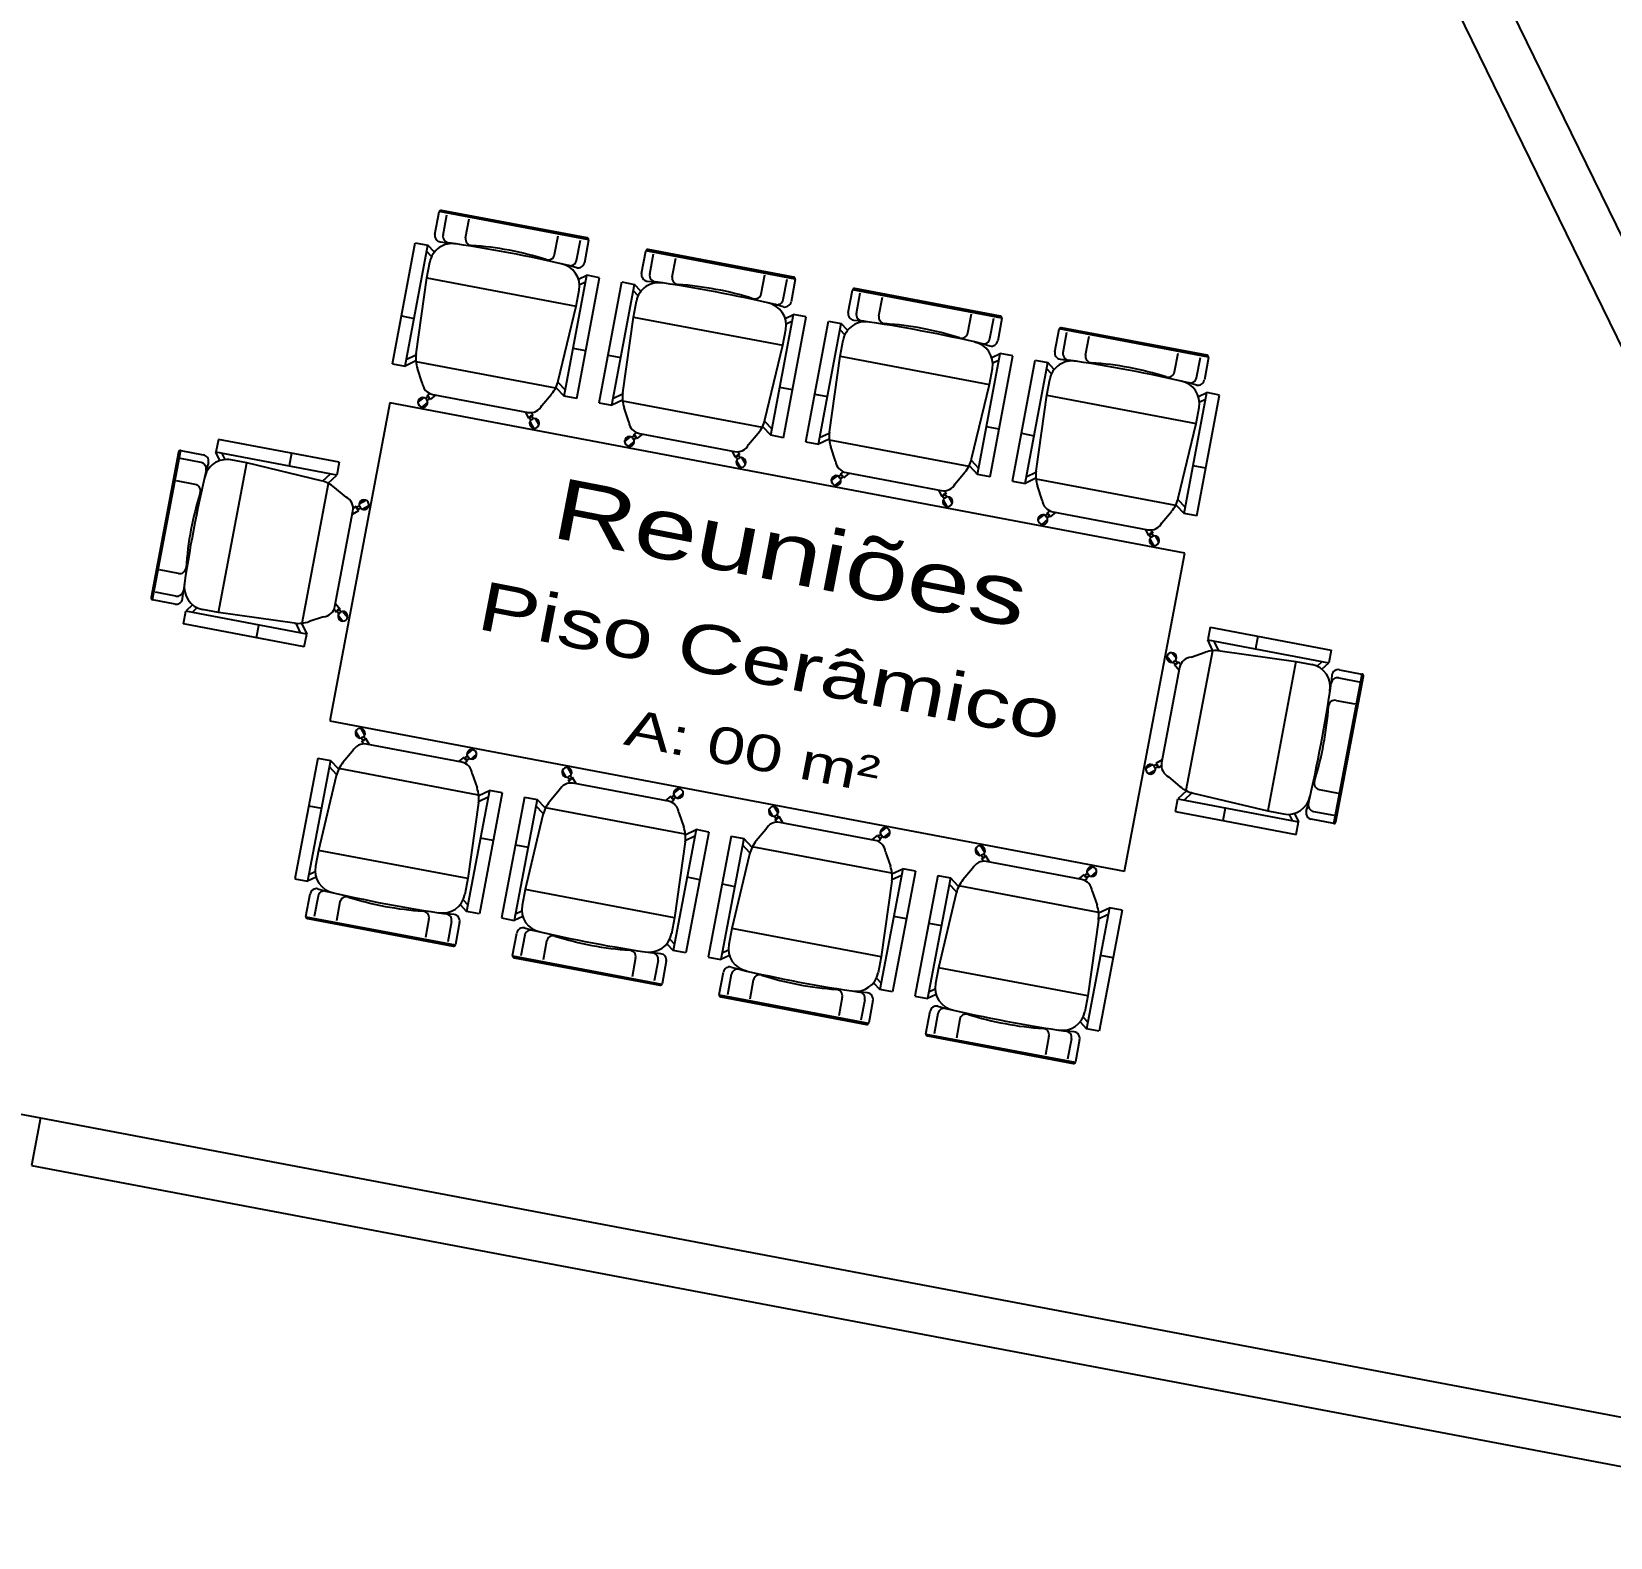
# Model space of a CAD drawing. Header units: inches. Extents: x -18604 to 2753, y -9056 to 3482.
# Drawn here: x -376.3 to 111.6, y -5016.9 to -4551.7 of the extents above; entities that cross this region are included whole.
import ezdxf
from ezdxf.enums import TextEntityAlignment as Align

# ---------------------------------------------------------------- set-up
doc = ezdxf.new("R2010")
doc.units = ezdxf.units.IN
for name, color, linetype in [('ESPECARQ', 2, 'Continuous'), ('ESQUADRIA', 2, 'Continuous'), ('MOVEIS', 2, 'Continuous'), ('Parede', 6, 'Continuous'), ('TEXTO', 2, 'Continuous')]:
    doc.layers.add(name, color=color, linetype=linetype)
doc.styles.add('REGUA100', font='GOTHIC.TTF', dxfattribs={"width": 1.4})
doc.styles.add('REGUA60', font='GOTHIC.TTF', dxfattribs={"width": 1.4})

# ---------------------------------------------------------------- blocks, each defined once
blk = doc.blocks.new('INDUNI1')
at = {"color": 0, "style": 'REGUA100', "width": 1.4, "flags": 8}
for tag, p in [('NOME1', (0, 0)), ('NOME2', (0, -4.286))]:
    blk.add_attdef(tag, text='', height=2.5, dxfattribs=at).set_placement(p, align=Align.CENTER)
at = {"layer": 'ESPECARQ', "style": 'REGUA60', "width": 1.4}
blk.add_attdef('AREA', text='', height=1.5, dxfattribs=at).set_placement((0, -7.813), align=Align.CENTER)
at = {"layer": 'ESPECARQ', "style": 'REGUA60', "width": 1.4, "flags": 8}
for tag, p in [('PISO', (0, -10.313)), ('REVPAR', (0, -12.813)), ('PEDIR', (0, -15.313))]:
    blk.add_attdef(tag, text='', height=1.5, dxfattribs=at).set_placement(p, align=Align.CENTER)

msp = doc.modelspace()

# ---------------------------------------------------------------- linework, layer by layer
at = {"layer": 'ESQUADRIA'}
for p, q in [((-373.54, -4887.3, -1754.51), (216, -4998.85, -1754.51)), ((-376.33, -4902.04, -1754.51), (213.22, -5013.58, -1754.51))]:
    msp.add_line(p, q, dxfattribs=at)
at = {"layer": 'MOVEIS'}
for p, q in [((-251.65, -4614.33, -4449.72), (-250.34, -4607.4, -4449.72)), ((-204.14, -4616.04, -4449.72), (-250.33, -4607.3, -4449.72)), ((-204.64, -4615.44, -4449.72), (-249.64, -4606.92, -4449.72)), ((-249.15, -4614.56, -4449.72), (-247.96, -4608.26, -4449.72)), ((-242.18, -4615.38, -4449.72), (-241.08, -4609.56, -4449.72)), ((-214.67, -4620.58, -4449.72), (-213.57, -4614.77, -4449.72)), ((-264.81, -4654.28, -4449.72), (-257.75, -4616.94, -4449.72)), ((-260.88, -4655.02, -4449.72), (-253.82, -4617.69, -4449.72)), ((-257.75, -4616.94, -4449.72), (-253.82, -4617.69, -4449.72)), ((-252.73, -4621.2, -4449.72), (-254.19, -4619.65, -4449.72)), ((-251.84, -4619.78, -4449.72), (-253.82, -4617.69, -4449.72)), ((-250.02, -4616.67, -4449.72), (-247.47, -4616.91, -4449.72)), ((-207.89, -4622.37, -4449.72), (-206.69, -4616.07, -4449.72)), ((-204.16, -4616.14, -4449.72), (-205.47, -4623.07, -4449.72)), ((-187.79, -4626.41, -4449.72), (-186.48, -4619.49, -4449.72)), ((-140.28, -4628.12, -4449.72), (-186.46, -4619.39, -4449.72)), ((-140.77, -4627.52, -4449.72), (-185.78, -4619.01, -4449.72)), ((-185.29, -4626.64, -4449.72), (-184.09, -4620.34, -4449.72)), ((-254.2, -4627.79, -4449.72), (-253.27, -4622.88, -4449.72)), ((-207.86, -4624.65, -4449.72), (-210.31, -4623.94, -4449.72)), ((-178.32, -4627.46, -4449.72), (-177.22, -4621.64, -4449.72)), ((-257.48, -4651.23, -4449.72), (-254.2, -4627.79, -4449.72)), ((-254.2, -4627.79, -4449.72), (-208.02, -4636.53, -4449.72)), ((-211.75, -4664.32, -4449.72), (-204.69, -4626.98, -4449.72)), ((-207.82, -4665.06, -4449.72), (-200.76, -4627.72, -4449.72)), ((-207.29, -4628.21, -4449.72), (-204.69, -4626.98, -4449.72)), ((-206.98, -4629.86, -4449.72), (-205.06, -4628.95, -4449.72)), ((-200.76, -4627.72, -4449.72), (-204.69, -4626.98, -4449.72)), ((-200.94, -4666.36, -4449.72), (-193.88, -4629.03, -4449.72)), ((-197.01, -4667.11, -4449.72), (-189.95, -4629.77, -4449.72)), ((-193.88, -4629.03, -4449.72), (-189.95, -4629.77, -4449.72)), ((-187.98, -4631.87, -4449.72), (-189.95, -4629.77, -4449.72)), ((-186.15, -4628.76, -4449.72), (-183.61, -4628.99, -4449.72)), ((-150.81, -4632.67, -4449.72), (-149.7, -4626.85, -4449.72)), ((-144.02, -4634.45, -4449.72), (-142.83, -4628.15, -4449.72)), ((-140.3, -4628.22, -4449.72), (-141.61, -4635.15, -4449.72)), ((-208.02, -4636.53, -4449.72), (-207.09, -4631.61, -4449.72)), ((-190.33, -4639.87, -4449.72), (-189.4, -4634.96, -4449.72)), ((-188.86, -4633.28, -4449.72), (-190.32, -4631.73, -4449.72)), ((-123.92, -4638.5, -4449.72), (-122.61, -4631.57, -4449.72)), ((-76.41, -4640.21, -4449.72), (-122.59, -4631.47, -4449.72)), ((-76.91, -4639.61, -4449.72), (-121.91, -4631.09, -4449.72)), ((-121.42, -4638.73, -4449.72), (-120.23, -4632.43, -4449.72)), ((-114.45, -4639.54, -4449.72), (-113.35, -4633.73, -4449.72)), ((-262.02, -4639.54, -4449.72), (-258.09, -4640.28, -4449.72)), ((-213.53, -4659.54, -4449.72), (-208.02, -4636.53, -4449.72)), ((-193.61, -4663.31, -4449.72), (-190.33, -4639.87, -4449.72)), ((-190.33, -4639.87, -4449.72), (-144.15, -4648.61, -4449.72)), ((-147.89, -4676.4, -4449.72), (-140.82, -4639.06, -4449.72)), ((-143.99, -4636.73, -4449.72), (-146.44, -4636.03, -4449.72)), ((-143.95, -4677.15, -4449.72), (-136.89, -4639.81, -4449.72)), ((-143.42, -4640.3, -4449.72), (-140.82, -4639.06, -4449.72)), ((-136.89, -4639.81, -4449.72), (-140.82, -4639.06, -4449.72)), ((-86.94, -4644.75, -4449.72), (-85.84, -4638.93, -4449.72)), ((-80.15, -4646.53, -4449.72), (-78.96, -4640.23, -4449.72)), ((-76.43, -4640.31, -4449.72), (-77.74, -4647.23, -4449.72)), ((-144.15, -4648.61, -4449.72), (-143.22, -4643.7, -4449.72)), ((-143.12, -4641.94, -4449.72), (-141.19, -4641.03, -4449.72)), ((-137.08, -4678.45, -4449.72), (-130.01, -4641.11, -4449.72)), ((-133.15, -4679.19, -4449.72), (-126.08, -4641.85, -4449.72)), ((-130.01, -4641.11, -4449.72), (-126.08, -4641.85, -4449.72)), ((-125, -4645.37, -4449.72), (-126.45, -4643.82, -4449.72)), ((-124.11, -4643.95, -4449.72), (-126.08, -4641.85, -4449.72)), ((-122.28, -4640.84, -4449.72), (-119.74, -4641.08, -4449.72)), ((-60.05, -4650.58, -4449.72), (-58.74, -4643.65, -4449.72)), ((-12.54, -4652.29, -4449.72), (-58.72, -4643.55, -4449.72)), ((-13.04, -4651.69, -4449.72), (-58.04, -4643.17, -4449.72)), ((-57.55, -4650.81, -4449.72), (-56.36, -4644.51, -4449.72)), ((-205.03, -4650.32, -4449.72), (-208.96, -4649.58, -4449.72)), ((-149.66, -4671.63, -4449.72), (-144.15, -4648.61, -4449.72)), ((-126.47, -4651.96, -4449.72), (-125.54, -4647.04, -4449.72)), ((-80.12, -4648.82, -4449.72), (-82.57, -4648.11, -4449.72)), ((-50.58, -4651.63, -4449.72), (-49.48, -4645.81, -4449.72)), ((-264.81, -4654.28, -4449.72), (-260.88, -4655.02, -4449.72)), ((-257.54, -4653.44, -4449.72), (-260.88, -4655.02, -4449.72)), ((-257.53, -4651.65, -4449.72), (-260.51, -4653.06, -4449.72)), ((-257.52, -4653.62, -4449.72), (-214.36, -4661.79, -4449.72)), ((-198.16, -4651.62, -4449.72), (-194.22, -4652.37, -4449.72)), ((-129.75, -4675.39, -4449.72), (-126.47, -4651.96, -4449.72)), ((-126.47, -4651.96, -4449.72), (-80.29, -4660.69, -4449.72)), ((-84.02, -4688.49, -4449.72), (-76.95, -4651.15, -4449.72)), ((-80.09, -4689.23, -4449.72), (-73.02, -4651.89, -4449.72)), ((-79.56, -4652.38, -4449.72), (-76.95, -4651.15, -4449.72)), ((-79.25, -4654.02, -4449.72), (-77.33, -4653.11, -4449.72)), ((-73.02, -4651.89, -4449.72), (-76.95, -4651.15, -4449.72)), ((-73.21, -4690.53, -4449.72), (-66.15, -4653.19, -4449.72)), ((-69.28, -4691.27, -4449.72), (-62.22, -4653.94, -4449.72)), ((-66.15, -4653.19, -4449.72), (-62.22, -4653.94, -4449.72)), ((-60.24, -4656.03, -4449.72), (-62.22, -4653.94, -4449.72)), ((-58.41, -4652.93, -4449.72), (-55.87, -4653.16, -4449.72)), ((-23.07, -4656.83, -4449.72), (-21.97, -4651.02, -4449.72)), ((-16.29, -4658.62, -4449.72), (-15.09, -4652.32, -4449.72)), ((-12.56, -4652.39, -4449.72), (-13.87, -4659.32, -4449.72)), ((-255.57, -4660.19, -4449.72), (-257.05, -4655.81, -4449.72)), ((-213.64, -4659.95, -4449.72), (-211.38, -4662.35, -4449.72)), ((-80.29, -4660.69, -4449.72), (-79.36, -4655.78, -4449.72)), ((-62.6, -4664.04, -4449.72), (-61.67, -4659.13, -4449.72)), ((-61.13, -4657.45, -4449.72), (-62.59, -4655.9, -4449.72)), ((-255.1, -4664.74, -4449.72), (-256.91, -4666.21, -4449.72)), ((-253.24, -4663.48, -4449.72), (-254.12, -4664.2, -4449.72)), ((-254, -4664.35, -4449.72), (-254.12, -4664.2, -4449.72)), ((-251.43, -4663.94, -4449.72), (-253.17, -4665.36, -4449.72)), ((-252.33, -4663.76, -4449.72), (-222.9, -4669.33, -4449.72)), ((-218.58, -4667.19, -4449.72), (-215.6, -4663.65, -4449.72)), ((-214.28, -4661.63, -4449.72), (-211.75, -4664.32, -4449.72)), ((-207.82, -4665.06, -4449.72), (-211.75, -4664.32, -4449.72)), ((-193.66, -4663.73, -4449.72), (-196.64, -4665.14, -4449.72)), ((-141.17, -4662.41, -4449.72), (-145.1, -4661.66, -4449.72)), ((-134.29, -4663.71, -4449.72), (-130.36, -4664.45, -4449.72)), ((-85.8, -4683.71, -4449.72), (-80.29, -4660.69, -4449.72)), ((-65.88, -4687.48, -4449.72), (-62.6, -4664.04, -4449.72)), ((-62.6, -4664.04, -4449.72), (-16.42, -4672.78, -4449.72)), ((-20.15, -4700.57, -4449.72), (-13.09, -4663.23, -4449.72)), ((-16.26, -4660.9, -4449.72), (-18.71, -4660.19, -4449.72)), ((-16.22, -4701.31, -4449.72), (-9.16, -4663.97, -4449.72)), ((-15.69, -4664.46, -4449.72), (-13.09, -4663.23, -4449.72)), ((-9.16, -4663.97, -4449.72), (-13.09, -4663.23, -4449.72)), ((-265.57, -4666.35, -4449.72), (-284.16, -4764.61, -4449.72)), ((-19.93, -4712.82, -4449.72), (-265.57, -4666.35, -4449.72)), ((-253.91, -4666.2, -4449.72), (-255.71, -4667.67, -4449.72)), ((-253.17, -4665.36, -4449.72), (-253.29, -4665.21, -4449.72)), ((-223.81, -4669.16, -4449.72), (-222.71, -4671.12, -4449.72)), ((-221.96, -4669.4, -4449.72), (-221.4, -4670.39, -4449.72)), ((-200.94, -4666.36, -4449.72), (-197.01, -4667.11, -4449.72)), ((-193.67, -4665.53, -4449.72), (-197.01, -4667.11, -4449.72)), ((-193.66, -4665.71, -4449.72), (-150.5, -4673.87, -4449.72)), ((-191.71, -4672.27, -4449.72), (-193.18, -4667.89, -4449.72)), ((-16.42, -4672.78, -4449.72), (-15.49, -4667.87, -4449.72)), ((-15.38, -4666.11, -4449.72), (-13.46, -4665.2, -4449.72)), ((-222.71, -4671.12, -4449.72), (-222.54, -4671.03, -4449.72)), ((-222.32, -4672.17, -4449.72), (-221.18, -4674.21, -4449.72)), ((-221.57, -4670.48, -4449.72), (-221.4, -4670.39, -4449.72)), ((-220.68, -4671.25, -4449.72), (-219.54, -4673.29, -4449.72)), ((-150.42, -4673.71, -4449.72), (-147.89, -4676.4, -4449.72)), ((-149.77, -4672.04, -4449.72), (-147.51, -4674.44, -4449.72)), ((-77.3, -4674.49, -4449.72), (-81.23, -4673.75, -4449.72)), ((-21.93, -4695.79, -4449.72), (-16.42, -4672.78, -4449.72)), ((-318.6, -4677.69, -4449.72), (-319.34, -4681.62, -4449.72)), ((-281.26, -4684.75, -4449.72), (-318.6, -4677.69, -4449.72)), ((-191.24, -4676.82, -4449.72), (-193.04, -4678.3, -4449.72)), ((-190.04, -4678.28, -4449.72), (-191.85, -4679.76, -4449.72)), ((-189.37, -4675.56, -4449.72), (-190.25, -4676.28, -4449.72)), ((-190.13, -4676.43, -4449.72), (-190.25, -4676.28, -4449.72)), ((-189.3, -4677.44, -4449.72), (-189.42, -4677.3, -4449.72)), ((-187.56, -4676.02, -4449.72), (-189.3, -4677.44, -4449.72)), ((-188.47, -4675.85, -4449.72), (-159.04, -4681.42, -4449.72)), ((-154.71, -4679.27, -4449.72), (-151.74, -4675.73, -4449.72)), ((-143.95, -4677.15, -4449.72), (-147.89, -4676.4, -4449.72)), ((-137.08, -4678.45, -4449.72), (-133.15, -4679.19, -4449.72)), ((-129.81, -4677.61, -4449.72), (-133.15, -4679.19, -4449.72)), ((-129.8, -4675.82, -4449.72), (-132.77, -4677.22, -4449.72)), ((-129.79, -4677.79, -4449.72), (-86.63, -4685.96, -4449.72)), ((-70.42, -4675.79, -4449.72), (-66.49, -4676.54, -4449.72)), ((-330.89, -4681.57, -4449.72), (-339.4, -4726.57, -4449.72)), ((-330.28, -4681.07, -4449.72), (-339.02, -4727.26, -4449.72)), ((-323.96, -4684.82, -4449.72), (-330.26, -4683.62, -4449.72)), ((-330.19, -4681.09, -4449.72), (-323.26, -4682.4, -4449.72)), ((-282.01, -4688.68, -4449.72), (-319.34, -4681.62, -4449.72)), ((-318.11, -4684.22, -4449.72), (-319.34, -4681.62, -4449.72)), ((-316.47, -4683.91, -4449.72), (-317.38, -4681.99, -4449.72)), ((-309.8, -4684.95, -4449.72), (-314.71, -4684.02, -4449.72)), ((-296, -4681.96, -4449.72), (-296.74, -4685.89, -4449.72)), ((-159.94, -4681.24, -4449.72), (-158.84, -4683.21, -4449.72)), ((-158.84, -4683.21, -4449.72), (-158.67, -4683.11, -4449.72)), ((-158.46, -4684.26, -4449.72), (-157.32, -4686.29, -4449.72)), ((-158.09, -4681.48, -4449.72), (-157.53, -4682.47, -4449.72)), ((-157.7, -4682.57, -4449.72), (-157.53, -4682.47, -4449.72)), ((-156.81, -4683.33, -4449.72), (-155.67, -4685.37, -4449.72)), ((-127.84, -4684.36, -4449.72), (-129.32, -4679.98, -4449.72)), ((-85.91, -4684.12, -4449.72), (-83.65, -4686.52, -4449.72)), ((-321.67, -4684.79, -4449.72), (-322.38, -4687.24, -4449.72)), ((-318.53, -4731.13, -4449.72), (-309.8, -4684.95, -4449.72)), ((-286.78, -4690.46, -4449.72), (-309.8, -4684.95, -4449.72)), ((-286.37, -4690.57, -4449.72), (-283.97, -4688.31, -4449.72)), ((-284.7, -4691.21, -4449.72), (-282.01, -4688.68, -4449.72)), ((-281.26, -4684.75, -4449.72), (-282.01, -4688.68, -4449.72)), ((-127.37, -4688.9, -4449.72), (-129.17, -4690.38, -4449.72)), ((-125.5, -4687.65, -4449.72), (-126.38, -4688.37, -4449.72)), ((-126.26, -4688.52, -4449.72), (-126.38, -4688.37, -4449.72)), ((-123.69, -4688.1, -4449.72), (-125.43, -4689.53, -4449.72)), ((-124.6, -4687.93, -4449.72), (-95.17, -4693.5, -4449.72)), ((-90.85, -4691.36, -4449.72), (-87.87, -4687.82, -4449.72)), ((-86.55, -4685.79, -4449.72), (-84.02, -4688.49, -4449.72)), ((-80.09, -4689.23, -4449.72), (-84.02, -4688.49, -4449.72)), ((-65.93, -4687.9, -4449.72), (-68.91, -4689.31, -4449.72)), ((-13.43, -4686.57, -4449.72), (-17.36, -4685.83, -4449.72)), ((-325.74, -4691.6, -4449.72), (-331.56, -4690.5, -4449.72)), ((-292.7, -4734.45, -4449.72), (-284.54, -4691.29, -4449.72)), ((-279.14, -4695.51, -4449.72), (-282.67, -4692.53, -4449.72)), ((-126.17, -4690.36, -4449.72), (-127.98, -4691.84, -4449.72)), ((-125.43, -4689.53, -4449.72), (-125.56, -4689.38, -4449.72)), ((-96.08, -4693.33, -4449.72), (-94.97, -4695.29, -4449.72)), ((-94.22, -4693.56, -4449.72), (-93.67, -4694.56, -4449.72)), ((-73.21, -4690.53, -4449.72), (-69.28, -4691.27, -4449.72)), ((-65.94, -4689.69, -4449.72), (-69.28, -4691.27, -4449.72)), ((-65.92, -4689.87, -4449.72), (-22.76, -4698.04, -4449.72)), ((-63.97, -4696.44, -4449.72), (-65.45, -4692.06, -4449.72)), ((-276.93, -4698.89, -4449.72), (-275.93, -4698.33, -4449.72)), ((-275.84, -4698.5, -4449.72), (-275.93, -4698.33, -4449.72)), ((-275.07, -4697.61, -4449.72), (-273.04, -4696.47, -4449.72)), ((-274.15, -4699.25, -4449.72), (-272.12, -4698.11, -4449.72)), ((-94.97, -4695.29, -4449.72), (-94.81, -4695.2, -4449.72)), ((-94.59, -4696.34, -4449.72), (-93.45, -4698.38, -4449.72)), ((-93.83, -4694.65, -4449.72), (-93.67, -4694.56, -4449.72)), ((-92.95, -4695.42, -4449.72), (-91.8, -4697.45, -4449.72)), ((-22.68, -4697.88, -4449.72), (-20.15, -4700.57, -4449.72)), ((-22.04, -4696.2, -4449.72), (-19.78, -4698.6, -4449.72)), ((-282.56, -4729.26, -4449.72), (-276.99, -4699.83, -4449.72)), ((-277.16, -4700.74, -4449.72), (-275.2, -4699.64, -4449.72)), ((-275.2, -4699.64, -4449.72), (-275.29, -4699.47, -4449.72)), ((-63.5, -4700.99, -4449.72), (-65.31, -4702.47, -4449.72)), ((-62.31, -4702.45, -4449.72), (-64.11, -4703.93, -4449.72)), ((-61.64, -4699.73, -4449.72), (-62.52, -4700.45, -4449.72)), ((-62.4, -4700.6, -4449.72), (-62.52, -4700.45, -4449.72)), ((-61.57, -4701.61, -4449.72), (-61.69, -4701.46, -4449.72)), ((-59.82, -4700.19, -4449.72), (-61.57, -4701.61, -4449.72)), ((-60.73, -4700.02, -4449.72), (-31.3, -4705.58, -4449.72)), ((-26.98, -4703.44, -4449.72), (-24, -4699.9, -4449.72)), ((-16.22, -4701.31, -4449.72), (-20.15, -4700.57, -4449.72)), ((-32.21, -4705.41, -4449.72), (-31.11, -4707.38, -4449.72)), ((-31.11, -4707.38, -4449.72), (-30.94, -4707.28, -4449.72)), ((-30.72, -4708.42, -4449.72), (-29.58, -4710.46, -4449.72)), ((-30.36, -4705.65, -4449.72), (-29.8, -4706.64, -4449.72)), ((-29.97, -4706.73, -4449.72), (-29.8, -4706.64, -4449.72)), ((-29.08, -4707.5, -4449.72), (-27.94, -4709.54, -4449.72)), ((-38.52, -4811.08, -4449.72), (-19.93, -4712.82, -4449.72)), ((-330.95, -4719.11, -4449.72), (-336.76, -4718.01, -4449.72)), ((-331.99, -4728.58, -4449.72), (-338.92, -4727.27, -4449.72)), ((-331.76, -4726.08, -4449.72), (-338.06, -4724.89, -4449.72)), ((-329.65, -4726.95, -4449.72), (-329.41, -4724.41, -4449.72)), ((-329.38, -4734.68, -4449.72), (-328.64, -4730.75, -4449.72)), ((-326.54, -4728.77, -4449.72), (-328.64, -4730.75, -4449.72)), ((-291.3, -4737.81, -4449.72), (-328.64, -4730.75, -4449.72)), ((-325.12, -4729.66, -4449.72), (-326.67, -4731.12, -4449.72)), ((-318.53, -4731.13, -4449.72), (-323.45, -4730.2, -4449.72)), ((-295.1, -4734.41, -4449.72), (-318.53, -4731.13, -4449.72)), ((-286.13, -4732.5, -4449.72), (-290.51, -4733.98, -4449.72)), ((-282.84, -4730.17, -4449.72), (-282.12, -4731.05, -4449.72)), ((-282.39, -4728.36, -4449.72), (-280.96, -4730.1, -4449.72)), ((-281.98, -4730.93, -4449.72), (-282.12, -4731.05, -4449.72)), ((-281.59, -4732.03, -4449.72), (-280.11, -4733.84, -4449.72)), ((-280.96, -4730.1, -4449.72), (-281.11, -4730.22, -4449.72)), ((-280.13, -4730.84, -4449.72), (-278.65, -4732.64, -4449.72)), ((-292.04, -4741.74, -4449.72), (-329.38, -4734.68, -4449.72)), ((-306.78, -4738.95, -4449.72), (-306.04, -4735.02, -4449.72)), ((-294.68, -4734.46, -4449.72), (-293.27, -4737.44, -4449.72)), ((-292.88, -4734.47, -4449.72), (-291.3, -4737.81, -4449.72)), ((-292.04, -4741.74, -4449.72), (-291.3, -4737.81, -4449.72)), ((-12.04, -4735.69, -4449.72), (-12.78, -4739.62, -4449.72)), ((-12.04, -4735.69, -4449.72), (25.3, -4742.75, -4449.72)), ((-12.78, -4739.62, -4449.72), (24.56, -4746.68, -4449.72)), ((-11.2, -4742.96, -4449.72), (-12.78, -4739.62, -4449.72)), ((-9.41, -4742.97, -4449.72), (-10.82, -4739.99, -4449.72)), ((2.7, -4738.48, -4449.72), (1.96, -4742.41, -4449.72)), ((25.3, -4742.75, -4449.72), (24.56, -4746.68, -4449.72)), ((-23.96, -4746.59, -4449.72), (-25.43, -4744.79, -4449.72)), ((-22.5, -4745.4, -4449.72), (-23.97, -4743.59, -4449.72)), ((-23.12, -4747.33, -4449.72), (-22.97, -4747.21, -4449.72)), ((-21.7, -4749.07, -4449.72), (-23.12, -4747.33, -4449.72)), ((-22.11, -4746.5, -4449.72), (-21.96, -4746.38, -4449.72)), ((-21.24, -4747.26, -4449.72), (-21.96, -4746.38, -4449.72)), ((-11.38, -4742.98, -4449.72), (-19.55, -4786.14, -4449.72)), ((-17.95, -4744.93, -4449.72), (-13.57, -4743.45, -4449.72)), ((-8.99, -4743.02, -4449.72), (14.45, -4746.3, -4449.72)), ((14.45, -4746.3, -4449.72), (5.71, -4792.48, -4449.72)), ((14.45, -4746.3, -4449.72), (19.36, -4747.23, -4449.72)), ((21.04, -4747.77, -4449.72), (22.59, -4746.31, -4449.72)), ((22.46, -4748.66, -4449.72), (24.56, -4746.68, -4449.72)), ((-21.52, -4748.17, -4449.72), (-27.09, -4777.6, -4449.72)), ((25.57, -4750.48, -4449.72), (25.33, -4753.03, -4449.72)), ((26.2, -4796.36, -4449.72), (34.94, -4750.17, -4449.72)), ((26.8, -4795.86, -4449.72), (35.32, -4750.86, -4449.72)), ((27.68, -4751.35, -4449.72), (33.98, -4752.54, -4449.72)), ((27.91, -4748.85, -4449.72), (34.84, -4750.16, -4449.72)), ((26.86, -4758.32, -4449.72), (32.68, -4759.42, -4449.72)), ((-284.16, -4764.61, -4449.72), (-38.52, -4811.08, -4449.72)), ((-273.36, -4769.01, -4449.72), (-274.5, -4766.97, -4449.72)), ((-275, -4769.93, -4449.72), (-276.15, -4767.89, -4449.72)), ((-274.12, -4770.7, -4449.72), (-274.28, -4770.79, -4449.72)), ((-273.73, -4771.78, -4449.72), (-274.28, -4770.79, -4449.72)), ((-272.98, -4770.05, -4449.72), (-273.14, -4770.15, -4449.72)), ((-271.87, -4772.02, -4449.72), (-272.98, -4770.05, -4449.72)), ((-243.35, -4777.41, -4449.72), (-272.78, -4771.85, -4449.72)), ((-287.86, -4776.12, -4449.72), (-294.93, -4813.46, -4449.72)), ((-283.93, -4776.86, -4449.72), (-291, -4814.2, -4449.72)), ((-287.86, -4776.12, -4449.72), (-283.93, -4776.86, -4449.72)), ((-281.4, -4779.55, -4449.72), (-283.93, -4776.86, -4449.72)), ((-277.1, -4773.99, -4449.72), (-280.08, -4777.53, -4449.72)), ((-244.26, -4777.24, -4449.72), (-242.52, -4775.82, -4449.72)), ((-242.52, -4775.82, -4449.72), (-242.4, -4775.97, -4449.72)), ((-242.45, -4777.7, -4449.72), (-241.57, -4776.98, -4449.72)), ((-241.78, -4774.98, -4449.72), (-239.97, -4773.5, -4449.72)), ((-241.69, -4776.83, -4449.72), (-241.57, -4776.98, -4449.72)), ((-240.58, -4776.44, -4449.72), (-238.78, -4774.96, -4449.72)), ((-26.92, -4776.69, -4449.72), (-28.88, -4777.79, -4449.72)), ((-282.15, -4781.64, -4449.72), (-287.66, -4804.65, -4449.72)), ((-282.05, -4781.23, -4449.72), (-284.3, -4778.83, -4449.72)), ((-238.16, -4787.56, -4449.72), (-281.32, -4779.39, -4449.72)), ((-240.11, -4780.99, -4449.72), (-238.63, -4785.37, -4449.72)), ((-211.14, -4782.01, -4449.72), (-212.28, -4779.98, -4449.72)), ((-209.49, -4781.09, -4449.72), (-210.63, -4779.06, -4449.72)), ((-29.93, -4778.18, -4449.72), (-31.97, -4779.32, -4449.72)), ((-29.01, -4779.82, -4449.72), (-31.04, -4780.96, -4449.72)), ((-28.88, -4777.79, -4449.72), (-28.79, -4777.96, -4449.72)), ((-28.24, -4778.93, -4449.72), (-28.15, -4779.1, -4449.72)), ((-27.16, -4778.54, -4449.72), (-28.15, -4779.1, -4449.72)), ((-24.95, -4781.92, -4449.72), (-21.41, -4784.9, -4449.72)), ((-234.8, -4786.16, -4449.72), (-241.87, -4823.49, -4449.72)), ((-238.14, -4787.74, -4449.72), (-234.8, -4786.16, -4449.72)), ((-230.87, -4786.9, -4449.72), (-234.8, -4786.16, -4449.72)), ((-213.24, -4786.07, -4449.72), (-216.21, -4789.61, -4449.72)), ((-210.25, -4782.78, -4449.72), (-210.42, -4782.87, -4449.72)), ((-209.86, -4783.87, -4449.72), (-210.42, -4782.87, -4449.72)), ((-209.11, -4782.14, -4449.72), (-209.28, -4782.23, -4449.72)), ((-208.01, -4784.1, -4449.72), (-209.11, -4782.14, -4449.72)), ((-179.49, -4789.5, -4449.72), (-208.91, -4783.93, -4449.72)), ((-177.91, -4787.07, -4449.72), (-176.1, -4785.59, -4449.72)), ((-19.39, -4786.22, -4449.72), (-22.08, -4788.75, -4449.72)), ((21.66, -4785.83, -4449.72), (27.47, -4786.93, -4449.72)), ((-290.65, -4790.86, -4449.72), (-286.72, -4791.6, -4449.72)), ((-238.21, -4789.95, -4449.72), (-241.48, -4813.39, -4449.72)), ((-238.16, -4789.53, -4449.72), (-235.18, -4788.12, -4449.72)), ((-230.87, -4786.9, -4449.72), (-237.94, -4824.24, -4449.72)), ((-224, -4788.2, -4449.72), (-231.06, -4825.54, -4449.72)), ((-220.07, -4788.94, -4449.72), (-227.13, -4826.28, -4449.72)), ((-224, -4788.2, -4449.72), (-220.07, -4788.94, -4449.72)), ((-218.18, -4793.31, -4449.72), (-220.44, -4790.91, -4449.72)), ((-217.53, -4791.64, -4449.72), (-220.07, -4788.94, -4449.72)), ((-174.29, -4799.64, -4449.72), (-217.45, -4791.47, -4449.72)), ((-180.39, -4789.33, -4449.72), (-178.65, -4787.9, -4449.72)), ((-178.65, -4787.9, -4449.72), (-178.53, -4788.05, -4449.72)), ((-178.58, -4789.78, -4449.72), (-177.7, -4789.06, -4449.72)), ((-177.82, -4788.91, -4449.72), (-177.7, -4789.06, -4449.72)), ((-176.72, -4788.53, -4449.72), (-174.91, -4787.05, -4449.72)), ((-145.63, -4793.17, -4449.72), (-146.77, -4791.14, -4449.72)), ((-22.82, -4792.68, -4449.72), (-22.08, -4788.75, -4449.72)), ((-22.08, -4788.75, -4449.72), (15.26, -4795.81, -4449.72)), ((-17.71, -4786.86, -4449.72), (-20.11, -4789.12, -4449.72)), ((-17.3, -4786.97, -4449.72), (5.71, -4792.48, -4449.72)), ((-8.08, -4795.47, -4449.72), (-7.34, -4791.54, -4449.72)), ((17.59, -4792.64, -4449.72), (18.3, -4790.19, -4449.72)), ((-218.29, -4793.72, -4449.72), (-223.8, -4816.74, -4449.72)), ((-176.24, -4793.07, -4449.72), (-174.77, -4797.45, -4449.72)), ((-147.27, -4794.1, -4449.72), (-148.41, -4792.06, -4449.72)), ((-146.38, -4794.86, -4449.72), (-146.55, -4794.96, -4449.72)), ((-145.99, -4795.95, -4449.72), (-146.55, -4794.96, -4449.72)), ((-145.24, -4794.22, -4449.72), (-145.41, -4794.32, -4449.72)), ((-144.14, -4796.19, -4449.72), (-145.24, -4794.22, -4449.72)), ((-115.62, -4801.58, -4449.72), (-145.05, -4796.01, -4449.72)), ((-22.82, -4792.68, -4449.72), (14.52, -4799.74, -4449.72)), ((5.71, -4792.48, -4449.72), (10.63, -4793.41, -4449.72)), ((12.38, -4793.52, -4449.72), (13.29, -4795.44, -4449.72)), ((14.03, -4793.21, -4449.72), (15.26, -4795.81, -4449.72)), ((14.52, -4799.74, -4449.72), (15.26, -4795.81, -4449.72)), ((26.1, -4796.34, -4449.72), (19.17, -4795.03, -4449.72)), ((19.87, -4792.61, -4449.72), (26.17, -4793.81, -4449.72)), ((-233.66, -4801.64, -4449.72), (-237.59, -4800.89, -4449.72)), ((-170.94, -4798.24, -4449.72), (-178, -4835.58, -4449.72)), ((-174.29, -4801.61, -4449.72), (-171.31, -4800.21, -4449.72)), ((-174.28, -4799.82, -4449.72), (-170.94, -4798.24, -4449.72)), ((-167.01, -4798.98, -4449.72), (-174.07, -4836.32, -4449.72)), ((-167.01, -4798.98, -4449.72), (-170.94, -4798.24, -4449.72)), ((-160.13, -4800.28, -4449.72), (-167.19, -4837.62, -4449.72)), ((-156.2, -4801.03, -4449.72), (-163.26, -4838.37, -4449.72)), ((-160.13, -4800.28, -4449.72), (-156.2, -4801.03, -4449.72)), ((-153.67, -4803.72, -4449.72), (-156.2, -4801.03, -4449.72)), ((-149.37, -4798.16, -4449.72), (-152.35, -4801.7, -4449.72)), ((-116.52, -4801.41, -4449.72), (-114.78, -4799.99, -4449.72)), ((-114.78, -4799.99, -4449.72), (-114.66, -4800.13, -4449.72)), ((-114.71, -4801.87, -4449.72), (-113.83, -4801.15, -4449.72)), ((-114.04, -4799.15, -4449.72), (-112.24, -4797.67, -4449.72)), ((-113.95, -4801, -4449.72), (-113.83, -4801.15, -4449.72)), ((-112.85, -4800.61, -4449.72), (-111.04, -4799.13, -4449.72)), ((-287.66, -4804.65, -4449.72), (-288.59, -4809.56, -4449.72)), ((-241.48, -4813.39, -4449.72), (-287.66, -4804.65, -4449.72)), ((-226.78, -4802.94, -4449.72), (-222.85, -4803.68, -4449.72)), ((-174.34, -4802.04, -4449.72), (-177.62, -4825.47, -4449.72)), ((-154.42, -4805.8, -4449.72), (-159.93, -4828.82, -4449.72)), ((-154.31, -4805.39, -4449.72), (-156.57, -4802.99, -4449.72)), ((-110.43, -4811.72, -4449.72), (-153.59, -4803.56, -4449.72)), ((-112.38, -4805.16, -4449.72), (-110.9, -4809.54, -4449.72)), ((-83.4, -4806.18, -4449.72), (-84.55, -4804.14, -4449.72)), ((-81.76, -4805.26, -4449.72), (-82.9, -4803.22, -4449.72)), ((-81.38, -4806.31, -4449.72), (-81.54, -4806.4, -4449.72)), ((-80.27, -4808.27, -4449.72), (-81.38, -4806.31, -4449.72)), ((-107.07, -4810.32, -4449.72), (-114.13, -4847.66, -4449.72)), ((-110.41, -4811.9, -4449.72), (-107.07, -4810.32, -4449.72)), ((-103.14, -4811.07, -4449.72), (-110.2, -4848.4, -4449.72)), ((-103.14, -4811.07, -4449.72), (-107.07, -4810.32, -4449.72)), ((-85.5, -4810.24, -4449.72), (-88.48, -4813.78, -4449.72)), ((-82.52, -4806.95, -4449.72), (-82.68, -4807.04, -4449.72)), ((-82.13, -4808.03, -4449.72), (-82.68, -4807.04, -4449.72)), ((-51.75, -4813.67, -4449.72), (-81.18, -4808.1, -4449.72)), ((-50.18, -4811.23, -4449.72), (-48.37, -4809.76, -4449.72)), ((-48.98, -4812.69, -4449.72), (-47.18, -4811.22, -4449.72)), ((-294.93, -4813.46, -4449.72), (-291, -4814.2, -4449.72)), ((-288.39, -4812.97, -4449.72), (-291, -4814.2, -4449.72)), ((-288.7, -4811.32, -4449.72), (-290.62, -4812.23, -4449.72)), ((-241.48, -4813.39, -4449.72), (-242.41, -4818.3, -4449.72)), ((-169.8, -4813.72, -4449.72), (-173.73, -4812.98, -4449.72)), ((-162.92, -4815.02, -4449.72), (-158.99, -4815.77, -4449.72)), ((-110.47, -4814.12, -4449.72), (-113.75, -4837.56, -4449.72)), ((-110.42, -4813.7, -4449.72), (-107.44, -4812.29, -4449.72)), ((-96.26, -4812.37, -4449.72), (-103.33, -4849.71, -4449.72)), ((-92.33, -4813.11, -4449.72), (-99.4, -4850.45, -4449.72)), ((-96.26, -4812.37, -4449.72), (-92.33, -4813.11, -4449.72)), ((-90.44, -4817.48, -4449.72), (-92.7, -4815.08, -4449.72)), ((-89.8, -4815.8, -4449.72), (-92.33, -4813.11, -4449.72)), ((-46.56, -4823.81, -4449.72), (-89.72, -4815.64, -4449.72)), ((-52.66, -4813.49, -4449.72), (-50.92, -4812.07, -4449.72)), ((-50.92, -4812.07, -4449.72), (-50.79, -4812.22, -4449.72)), ((-50.85, -4813.95, -4449.72), (-49.97, -4813.23, -4449.72)), ((-50.09, -4813.08, -4449.72), (-49.97, -4813.23, -4449.72)), ((-291.52, -4825.04, -4449.72), (-290.21, -4818.11, -4449.72)), ((-287.8, -4818.81, -4449.72), (-288.99, -4825.11, -4449.72)), ((-287.83, -4816.53, -4449.72), (-285.38, -4817.24, -4449.72)), ((-281.01, -4820.6, -4449.72), (-282.11, -4826.41, -4449.72)), ((-242.96, -4819.98, -4449.72), (-241.5, -4821.53, -4449.72)), ((-223.8, -4816.74, -4449.72), (-224.73, -4821.65, -4449.72)), ((-177.62, -4825.47, -4449.72), (-223.8, -4816.74, -4449.72)), ((-90.55, -4817.89, -4449.72), (-96.06, -4840.9, -4449.72)), ((-48.51, -4817.24, -4449.72), (-47.03, -4821.62, -4449.72)), ((-291.54, -4825.14, -4449.72), (-245.36, -4833.88, -4449.72)), ((-291.04, -4825.74, -4449.72), (-246.04, -4834.26, -4449.72)), ((-253.5, -4825.8, -4449.72), (-254.6, -4831.62, -4449.72)), ((-245.67, -4824.5, -4449.72), (-248.21, -4824.27, -4449.72)), ((-243.84, -4821.4, -4449.72), (-241.87, -4823.49, -4449.72)), ((-237.94, -4824.24, -4449.72), (-241.87, -4823.49, -4449.72)), ((-231.06, -4825.54, -4449.72), (-227.13, -4826.28, -4449.72)), ((-224.53, -4825.05, -4449.72), (-227.13, -4826.28, -4449.72)), ((-224.83, -4823.41, -4449.72), (-226.76, -4824.32, -4449.72)), ((-177.62, -4825.47, -4449.72), (-178.55, -4830.39, -4449.72)), ((-105.93, -4825.81, -4449.72), (-109.86, -4825.06, -4449.72)), ((-43.2, -4822.41, -4449.72), (-50.27, -4859.74, -4449.72)), ((-46.55, -4825.78, -4449.72), (-43.57, -4824.37, -4449.72)), ((-46.54, -4823.99, -4449.72), (-43.2, -4822.41, -4449.72)), ((-39.27, -4823.15, -4449.72), (-46.34, -4860.49, -4449.72)), ((-39.27, -4823.15, -4449.72), (-43.2, -4822.41, -4449.72)), ((-246.53, -4826.62, -4449.72), (-247.72, -4832.92, -4449.72)), ((-244.03, -4826.85, -4449.72), (-245.34, -4833.78, -4449.72)), ((-227.65, -4837.12, -4449.72), (-226.34, -4830.2, -4449.72)), ((-223.96, -4828.61, -4449.72), (-221.51, -4829.32, -4449.72)), ((-159.93, -4828.82, -4449.72), (-160.86, -4833.73, -4449.72)), ((-113.75, -4837.56, -4449.72), (-159.93, -4828.82, -4449.72)), ((-99.05, -4827.11, -4449.72), (-95.12, -4827.85, -4449.72)), ((-46.6, -4826.2, -4449.72), (-49.88, -4849.64, -4449.72)), ((-223.93, -4830.9, -4449.72), (-225.12, -4837.2, -4449.72)), ((-217.15, -4832.68, -4449.72), (-218.25, -4838.5, -4449.72)), ((-179.98, -4833.48, -4449.72), (-178, -4835.58, -4449.72)), ((-179.09, -4832.06, -4449.72), (-177.63, -4833.61, -4449.72)), ((-174.07, -4836.32, -4449.72), (-178, -4835.58, -4449.72)), ((-160.97, -4835.49, -4449.72), (-162.89, -4836.4, -4449.72)), ((-227.67, -4837.22, -4449.72), (-181.49, -4845.96, -4449.72)), ((-227.18, -4837.83, -4449.72), (-182.17, -4846.34, -4449.72)), ((-189.63, -4837.89, -4449.72), (-190.73, -4843.7, -4449.72)), ((-181.8, -4836.59, -4449.72), (-184.34, -4836.35, -4449.72)), ((-182.66, -4838.7, -4449.72), (-183.86, -4845, -4449.72)), ((-180.16, -4838.93, -4449.72), (-181.47, -4845.86, -4449.72)), ((-167.19, -4837.62, -4449.72), (-163.26, -4838.37, -4449.72)), ((-160.66, -4837.13, -4449.72), (-163.26, -4838.37, -4449.72)), ((-113.75, -4837.56, -4449.72), (-114.68, -4842.47, -4449.72)), ((-42.06, -4837.89, -4449.72), (-45.99, -4837.15, -4449.72)), ((-163.79, -4849.21, -4449.72), (-162.48, -4842.28, -4449.72)), ((-160.06, -4842.98, -4449.72), (-161.26, -4849.28, -4449.72)), ((-160.09, -4840.7, -4449.72), (-157.64, -4841.4, -4449.72)), ((-153.28, -4844.76, -4449.72), (-154.38, -4850.58, -4449.72)), ((-115.22, -4844.15, -4449.72), (-113.76, -4845.7, -4449.72)), ((-96.06, -4840.9, -4449.72), (-96.99, -4845.82, -4449.72)), ((-49.88, -4849.64, -4449.72), (-96.06, -4840.9, -4449.72)), ((-163.81, -4849.31, -4449.72), (-117.63, -4858.04, -4449.72)), ((-163.31, -4849.91, -4449.72), (-118.31, -4858.42, -4449.72)), ((-125.77, -4849.97, -4449.72), (-126.87, -4855.79, -4449.72)), ((-117.94, -4848.67, -4449.72), (-120.48, -4848.44, -4449.72)), ((-116.11, -4845.56, -4449.72), (-114.13, -4847.66, -4449.72)), ((-110.2, -4848.4, -4449.72), (-114.13, -4847.66, -4449.72)), ((-103.33, -4849.71, -4449.72), (-99.4, -4850.45, -4449.72)), ((-96.79, -4849.22, -4449.72), (-99.4, -4850.45, -4449.72)), ((-97.1, -4847.57, -4449.72), (-99.02, -4848.48, -4449.72)), ((-49.88, -4849.64, -4449.72), (-50.81, -4854.55, -4449.72)), ((-118.8, -4850.79, -4449.72), (-119.99, -4857.09, -4449.72)), ((-116.3, -4851.02, -4449.72), (-117.61, -4857.95, -4449.72)), ((-99.92, -4861.29, -4449.72), (-98.61, -4854.36, -4449.72)), ((-96.2, -4855.06, -4449.72), (-97.39, -4861.36, -4449.72)), ((-96.23, -4852.78, -4449.72), (-93.78, -4853.49, -4449.72)), ((-89.41, -4856.85, -4449.72), (-90.51, -4862.66, -4449.72)), ((-52.24, -4857.65, -4449.72), (-50.27, -4859.74, -4449.72)), ((-51.35, -4856.23, -4449.72), (-49.9, -4857.78, -4449.72)), ((-46.34, -4860.49, -4449.72), (-50.27, -4859.74, -4449.72)), ((-99.94, -4861.39, -4449.72), (-53.76, -4870.13, -4449.72)), ((-99.44, -4861.99, -4449.72), (-54.44, -4870.51, -4449.72)), ((-61.9, -4862.05, -4449.72), (-63, -4867.87, -4449.72)), ((-54.07, -4860.76, -4449.72), (-56.61, -4860.52, -4449.72)), ((-54.93, -4862.87, -4449.72), (-56.12, -4869.17, -4449.72)), ((-52.43, -4863.1, -4449.72), (-53.74, -4870.03, -4449.72))]:
    msp.add_line(p, q, dxfattribs=at)
for centre in [(-253.96, -4665.04, -4449.72), (-221.85, -4671.12, -4449.72), (-190.1, -4677.13, -4449.72), (-157.99, -4683.2, -4449.72), (-126.23, -4689.21, -4449.72), (-275.21, -4698.78, -4449.72), (-94.12, -4695.29, -4449.72), (-62.36, -4701.29, -4449.72), (-30.25, -4707.37, -4449.72), (-281.28, -4730.89, -4449.72), (-22.8, -4746.54, -4449.72), (-273.83, -4770.06, -4449.72), (-241.72, -4776.14, -4449.72), (-209.97, -4782.15, -4449.72), (-28.88, -4778.65, -4449.72), (-177.85, -4788.22, -4449.72), (-146.1, -4794.23, -4449.72), (-113.99, -4800.3, -4449.72), (-82.23, -4806.31, -4449.72), (-50.12, -4812.39, -4449.72)]:
    msp.add_circle(centre, 0.5, dxfattribs=at)
for centre, radius, start, end in [((-249.75, -4607.51, -4449.72), 0.6, 79.2862, 169.2862), ((-249.69, -4614.7, -4449.72), 2, 169.2862, 260.6216), ((-247.19, -4614.93, -4449.72), 2, 169.2862, 261.7707), ((-240.22, -4615.75, -4449.72), 2, 169.2862, 266.1439), ((-204.75, -4616.03, -4449.72), 0.6, 349.2862, 79.2862), ((-246.39, -4624.18, -4449.72), 7, 79.2862, 169.2862), ((-309.93, -5048.74, -4449.72), 436.32, 76.8018, 81.7707), ((-246.98, -4716.02, -4449.72), 98.5, 72.4286, 86.1439), ((-216.64, -4620.21, -4449.72), 2, 252.4286, 349.2862), ((-185.89, -4619.6, -4449.72), 0.6, 79.2862, 169.2862), ((-213.97, -4630.31, -4449.72), 7, 349.2862, 79.2862), ((-209.85, -4622, -4449.72), 2, 256.8018, 349.2862), ((-207.44, -4622.69, -4449.72), 2, 257.9509, 349.2862), ((-182.53, -4636.26, -4449.72), 7, 79.2862, 169.2862), ((-185.82, -4626.78, -4449.72), 2, 169.2862, 260.6216), ((-183.32, -4627.01, -4449.72), 2, 169.2862, 261.7707), ((-246.06, -5060.82, -4449.72), 436.32, 76.8018, 81.7707), ((-176.35, -4627.83, -4449.72), 2, 169.2862, 266.1439), ((-183.11, -4728.1, -4449.72), 98.5, 72.4286, 86.1439), ((-140.89, -4628.11, -4449.72), 0.6, 349.2862, 79.2862), ((-152.77, -4632.29, -4449.72), 2, 252.4286, 349.2862), ((-150.1, -4642.4, -4449.72), 7, 349.2862, 79.2862), ((-145.98, -4634.08, -4449.72), 2, 256.8018, 349.2862), ((-143.57, -4634.78, -4449.72), 2, 257.9509, 349.2862), ((-122.02, -4631.68, -4449.72), 0.6, 79.2862, 169.2862), ((-121.96, -4638.87, -4449.72), 2, 169.2862, 260.6216), ((-119.45, -4639.1, -4449.72), 2, 169.2862, 261.7707), ((-112.49, -4639.92, -4449.72), 2, 169.2862, 266.1439), ((-77.02, -4640.19, -4449.72), 0.6, 349.2862, 79.2862), ((-118.66, -4648.35, -4449.72), 7, 79.2862, 169.2862), ((-182.19, -5072.9, -4449.72), 436.32, 76.8018, 81.7707), ((-119.24, -4740.19, -4449.72), 98.5, 72.4286, 86.1439), ((-88.9, -4644.38, -4449.72), 2, 252.4286, 349.2862), ((-58.15, -4643.76, -4449.72), 0.6, 79.2862, 169.2862), ((-86.24, -4654.48, -4449.72), 7, 349.2862, 79.2862), ((-82.12, -4646.16, -4449.72), 2, 256.8018, 349.2862), ((-79.71, -4646.86, -4449.72), 2, 257.9509, 349.2862), ((-247.58, -4652.61, -4449.72), 10, 172.0387, 198.6423), ((-54.79, -4660.43, -4449.72), 7, 79.2862, 169.2862), ((-58.09, -4650.95, -4449.72), 2, 169.2862, 260.6216), ((-55.59, -4651.18, -4449.72), 2, 169.2862, 261.7707), ((-118.33, -5084.99, -4449.72), 436.32, 76.8018, 81.7707), ((-48.62, -4652, -4449.72), 2, 169.2862, 266.1439), ((-55.38, -4752.27, -4449.72), 98.5, 72.4286, 86.1439), ((-13.15, -4652.28, -4449.72), 0.6, 349.2862, 79.2862), ((-223.26, -4657.21, -4449.72), 10, 319.9302, 346.5338), ((-25.04, -4656.46, -4449.72), 2, 252.4286, 349.2862), ((-22.37, -4666.56, -4449.72), 7, 349.2862, 79.2862), ((-18.25, -4658.25, -4449.72), 2, 256.8018, 349.2862), ((-15.84, -4658.95, -4449.72), 2, 257.9509, 349.2862), ((-255.41, -4666.21, -4449.72), 1.5, 50.9196, 26.7399), ((-251.59, -4659.83, -4449.72), 4, 185.1054, 259.2862), ((-254.03, -4665.1, -4449.72), 0.75, 351.0966, 87.4759), ((-183.71, -4664.7, -4449.72), 10, 172.0387, 198.6423), ((-222.16, -4665.4, -4449.72), 4, 259.2862, 333.4671), ((-221.81, -4671.19, -4449.72), 0.75, 71.0966, 167.4759), ((-220.93, -4672.73, -4449.72), 1.5, 131.8326, 107.6529), ((-187.72, -4671.92, -4449.72), 4, 185.1054, 259.2862), ((-159.39, -4669.3, -4449.72), 10, 319.9302, 346.5338), ((-191.54, -4678.29, -4449.72), 1.5, 50.9196, 26.7399), ((-190.16, -4677.18, -4449.72), 0.75, 351.0966, 87.4759), ((-158.29, -4677.49, -4449.72), 4, 259.2862, 333.4671), ((-119.84, -4676.78, -4449.72), 10, 172.0387, 198.6423), ((-330.3, -4681.68, -4449.72), 0.6, 79.2862, 169.2862), ((-323.63, -4684.37, -4449.72), 2, 347.9509, 79.2862), ((-316.01, -4690.9, -4449.72), 7, 79.2862, 169.2862), ((-157.94, -4683.28, -4449.72), 0.75, 71.0966, 167.4759), ((-157.06, -4684.81, -4449.72), 1.5, 131.8326, 107.6529), ((-123.85, -4684, -4449.72), 4, 185.1054, 259.2862), ((-95.52, -4681.38, -4449.72), 10, 319.9302, 346.5338), ((102.41, -4786.86, -4449.72), 436.32, 166.8018, 171.7707), ((-324.33, -4686.78, -4449.72), 2, 346.8018, 79.2862), ((-127.67, -4690.37, -4449.72), 1.5, 50.9196, 26.7399), ((-126.3, -4689.26, -4449.72), 0.75, 351.0966, 87.4759), ((-55.97, -4688.86, -4449.72), 10, 172.0387, 198.6423), ((-326.11, -4693.57, -4449.72), 2, 342.4286, 79.2862), ((-289.11, -4700.19, -4449.72), 10, 49.9302, 76.5338), ((-94.43, -4689.57, -4449.72), 4, 259.2862, 333.4671), ((-230.3, -4723.91, -4449.72), 98.5, 162.4286, 176.1439), ((-280.92, -4699.09, -4449.72), 4, 349.2862, 63.4671), ((-275.13, -4698.74, -4449.72), 0.75, 161.0966, 257.4759), ((-273.6, -4697.86, -4449.72), 1.5, 221.8326, 197.6529), ((-94.08, -4695.36, -4449.72), 0.75, 71.0966, 167.4759), ((-93.2, -4696.9, -4449.72), 1.5, 131.8326, 107.6529), ((-59.99, -4696.08, -4449.72), 4, 185.1054, 259.2862), ((-31.66, -4693.46, -4449.72), 10, 319.9302, 346.5338), ((-63.81, -4702.46, -4449.72), 1.5, 50.9196, 26.7399), ((-62.43, -4701.35, -4449.72), 0.75, 351.0966, 87.4759), ((-30.56, -4701.65, -4449.72), 4, 259.2862, 333.4671), ((-30.21, -4707.44, -4449.72), 0.75, 71.0966, 167.4759), ((-29.33, -4708.98, -4449.72), 1.5, 131.8326, 107.6529), ((-330.58, -4717.15, -4449.72), 2, 259.2862, 356.1439), ((-322.15, -4723.32, -4449.72), 7, 169.2862, 259.2862), ((-338.81, -4726.68, -4449.72), 0.6, 169.2862, 259.2862), ((-331.62, -4726.62, -4449.72), 2, 259.2862, 350.6216), ((-331.39, -4724.12, -4449.72), 2, 259.2862, 351.7707), ((-286.49, -4728.52, -4449.72), 4, 275.1054, 349.2862), ((-281.23, -4730.96, -4449.72), 0.75, 81.0966, 177.4759), ((-280.12, -4732.34, -4449.72), 1.5, 140.9196, 116.7399), ((-293.71, -4724.51, -4449.72), 10, 262.0387, 288.6423), ((-10.37, -4752.92, -4449.72), 10, 82.0387, 108.6423), ((-23.97, -4745.09, -4449.72), 1.5, 320.9196, 296.7399), ((-22.86, -4746.47, -4449.72), 0.75, 261.0966, 357.4759), ((-17.59, -4748.91, -4449.72), 4, 95.1054, 169.2862), ((18.06, -4754.11, -4449.72), 7, 349.2862, 79.2862), ((27.31, -4753.31, -4449.72), 2, 79.2862, 171.7707), ((27.54, -4750.81, -4449.72), 2, 79.2862, 170.6216), ((34.73, -4750.75, -4449.72), 0.6, 349.2862, 79.2862), ((-406.5, -4690.57, -4449.72), 436.32, 346.8018, 351.7707), ((-73.78, -4753.52, -4449.72), 98.5, 342.4286, 356.1439), ((26.49, -4760.28, -4449.72), 2, 79.2862, 176.1439), ((-274.75, -4768.45, -4449.72), 1.5, 311.8326, 287.6529), ((-273.53, -4775.78, -4449.72), 4, 79.2862, 153.4671), ((-273.87, -4769.99, -4449.72), 0.75, 251.0966, 347.4759), ((-241.65, -4776.08, -4449.72), 0.75, 171.0966, 267.4759), ((-240.28, -4774.97, -4449.72), 1.5, 230.9196, 206.7399), ((-272.43, -4783.97, -4449.72), 10, 139.9302, 166.5338), ((-244.1, -4781.35, -4449.72), 4, 5.1054, 79.2862), ((-210.89, -4780.53, -4449.72), 1.5, 311.8326, 287.6529), ((-30.49, -4779.57, -4449.72), 1.5, 41.8326, 17.6529), ((-28.95, -4778.69, -4449.72), 0.75, 341.0966, 77.4759), ((-23.16, -4778.34, -4449.72), 4, 169.2862, 243.4671), ((-248.11, -4788.57, -4449.72), 10, 352.0387, 18.6423), ((-209.66, -4787.86, -4449.72), 4, 79.2862, 153.4671), ((-210.01, -4782.07, -4449.72), 0.75, 251.0966, 347.4759), ((-176.41, -4787.06, -4449.72), 1.5, 230.9196, 206.7399), ((-14.97, -4777.24, -4449.72), 10, 229.9302, 256.5338), ((22.03, -4783.86, -4449.72), 2, 162.4286, 259.2862), ((-208.56, -4796.05, -4449.72), 10, 139.9302, 166.5338), ((-180.23, -4793.43, -4449.72), 4, 5.1054, 79.2862), ((-177.79, -4788.17, -4449.72), 0.75, 171.0966, 267.4759), ((-147.02, -4792.62, -4449.72), 1.5, 311.8326, 287.6529), ((11.93, -4786.53, -4449.72), 7, 259.2862, 349.2862), ((20.24, -4790.65, -4449.72), 2, 166.8018, 259.2862), ((-145.79, -4799.94, -4449.72), 4, 79.2862, 153.4671), ((-146.14, -4794.15, -4449.72), 0.75, 251.0966, 347.4759), ((19.55, -4793.06, -4449.72), 2, 167.9509, 259.2862), ((26.21, -4795.75, -4449.72), 0.6, 259.2862, 349.2862), ((-184.24, -4800.65, -4449.72), 10, 352.0387, 18.6423), ((-113.92, -4800.25, -4449.72), 0.75, 171.0966, 267.4759), ((-112.54, -4799.14, -4449.72), 1.5, 230.9196, 206.7399), ((-144.69, -4808.13, -4449.72), 10, 139.9302, 166.5338), ((-116.36, -4805.51, -4449.72), 4, 5.1054, 79.2862), ((-83.15, -4804.7, -4449.72), 1.5, 311.8326, 287.6529), ((-281.72, -4810.87, -4449.72), 7, 169.2862, 259.2862), ((-120.37, -4812.73, -4449.72), 10, 352.0387, 18.6423), ((-81.92, -4812.03, -4449.72), 4, 79.2862, 153.4671), ((-82.27, -4806.24, -4449.72), 0.75, 251.0966, 347.4759), ((-48.68, -4811.22, -4449.72), 1.5, 230.9196, 206.7399), ((-80.83, -4820.22, -4449.72), 10, 139.9302, 166.5338), ((-52.49, -4817.6, -4449.72), 4, 5.1054, 79.2862), ((-50.05, -4812.33, -4449.72), 0.75, 171.0966, 267.4759), ((-288.25, -4818.48, -4449.72), 2, 77.9509, 169.2862), ((-285.83, -4819.18, -4449.72), 2, 76.8018, 169.2862), ((-185.76, -4392.44, -4449.72), 436.32, 256.8018, 261.7707), ((-279.05, -4820.97, -4449.72), 2, 72.4286, 169.2862), ((-248.71, -4725.16, -4449.72), 98.5, 252.4286, 266.1439), ((-249.29, -4817, -4449.72), 7, 259.2862, 349.2862), ((-290.93, -4825.15, -4449.72), 0.6, 169.2862, 259.2862), ((-255.47, -4825.43, -4449.72), 2, 349.2862, 86.1439), ((-248.5, -4826.25, -4449.72), 2, 349.2862, 81.7707), ((-245.99, -4826.48, -4449.72), 2, 349.2862, 80.6216), ((-217.85, -4822.95, -4449.72), 7, 169.2862, 259.2862), ((-56.51, -4824.82, -4449.72), 10, 352.0387, 18.6423), ((-224.38, -4830.57, -4449.72), 2, 77.9509, 169.2862), ((-221.97, -4831.27, -4449.72), 2, 76.8018, 169.2862), ((-121.89, -4404.53, -4449.72), 436.32, 256.8018, 261.7707), ((-185.42, -4829.08, -4449.72), 7, 259.2862, 349.2862), ((-245.93, -4833.67, -4449.72), 0.6, 259.2862, 349.2862), ((-215.18, -4833.05, -4449.72), 2, 72.4286, 169.2862), ((-184.84, -4737.24, -4449.72), 98.5, 252.4286, 266.1439), ((-191.6, -4837.51, -4449.72), 2, 349.2862, 86.1439), ((-153.98, -4835.03, -4449.72), 7, 169.2862, 259.2862), ((-227.06, -4837.24, -4449.72), 0.6, 169.2862, 259.2862), ((-184.63, -4838.33, -4449.72), 2, 349.2862, 81.7707), ((-182.13, -4838.56, -4449.72), 2, 349.2862, 80.6216), ((-160.51, -4842.65, -4449.72), 2, 77.9509, 169.2862), ((-158.1, -4843.35, -4449.72), 2, 76.8018, 169.2862), ((-58.02, -4416.61, -4449.72), 436.32, 256.8018, 261.7707), ((-151.31, -4845.14, -4449.72), 2, 72.4286, 169.2862), ((-120.97, -4749.33, -4449.72), 98.5, 252.4286, 266.1439), ((-121.56, -4841.17, -4449.72), 7, 259.2862, 349.2862), ((-182.06, -4845.75, -4449.72), 0.6, 259.2862, 349.2862), ((-163.2, -4849.32, -4449.72), 0.6, 169.2862, 259.2862), ((-127.73, -4849.6, -4449.72), 2, 349.2862, 86.1439), ((-120.76, -4850.42, -4449.72), 2, 349.2862, 81.7707), ((-118.26, -4850.65, -4449.72), 2, 349.2862, 80.6216), ((-90.11, -4847.12, -4449.72), 7, 169.2862, 259.2862), ((-96.64, -4854.74, -4449.72), 2, 77.9509, 169.2862), ((-94.23, -4855.43, -4449.72), 2, 76.8018, 169.2862), ((5.84, -4428.69, -4449.72), 436.32, 256.8018, 261.7707), ((-57.69, -4853.25, -4449.72), 7, 259.2862, 349.2862), ((-118.2, -4857.83, -4449.72), 0.6, 259.2862, 349.2862), ((-87.45, -4857.22, -4449.72), 2, 72.4286, 169.2862), ((-57.11, -4761.41, -4449.72), 98.5, 252.4286, 266.1439), ((-63.86, -4861.68, -4449.72), 2, 349.2862, 86.1439), ((-99.33, -4861.4, -4449.72), 0.6, 169.2862, 259.2862), ((-56.89, -4862.5, -4449.72), 2, 349.2862, 81.7707), ((-54.39, -4862.73, -4449.72), 2, 349.2862, 80.6216), ((-54.33, -4869.92, -4449.72), 0.6, 259.2862, 349.2862)]:
    msp.add_arc(centre, radius, start, end, dxfattribs=at)
at = {"layer": 'Parede'}
for p, q in [((311.57, -5016.93, -1754.51), (-71.95, -4231.94, -1754.51)), ((293.18, -5013.45, -1754.51), (-82.13, -4245.29, -1754.51)), ((-450.71, -4872.7, -1754.51), (-373.54, -4887.3, -1754.51)), ((-373.54, -4887.3, -1754.51), (-376.33, -4902.04, -1754.51))]:
    msp.add_line(p, q, dxfattribs=at)

# ---------------------------------------------------------------- block references
at = {"layer": 'TEXTO'}
ref = msp.add_blockref('INDUNI1', (-143.46, -4721.89, -4449.72), dxfattribs=dict(at, xscale=7.499999999999065, yscale=7.499999999992724, zscale=7.5, rotation=349.0519112541224))
ref.add_attrib('NOME1', 'Reuniões', dxfattribs={"layer": '0', "color": 0, "height": 18.75, "rotation": 349.0519, "style": 'REGUA100', "width": 1.4, "flags": 8}).set_placement((-143.46, -4721.89, -4449.72), align=Align.CENTER)
ref.add_attrib('NOME2', 'Piso Cerâmico', dxfattribs={"layer": '0', "color": 0, "height": 15, "rotation": 349.0519, "style": 'REGUA100', "width": 1.4, "flags": 8}).set_placement((-149.57, -4753.44, -4449.72), align=Align.CENTER)
ref.add_attrib('AREA', 'A: 00 m²', dxfattribs={"layer": 'ESPECARQ', "height": 11.25, "rotation": 349.0519, "style": 'REGUA60', "width": 1.4}).set_placement((-154.59, -4779.42, -4449.72), align=Align.CENTER)

doc.saveas('drawing.dxf')
